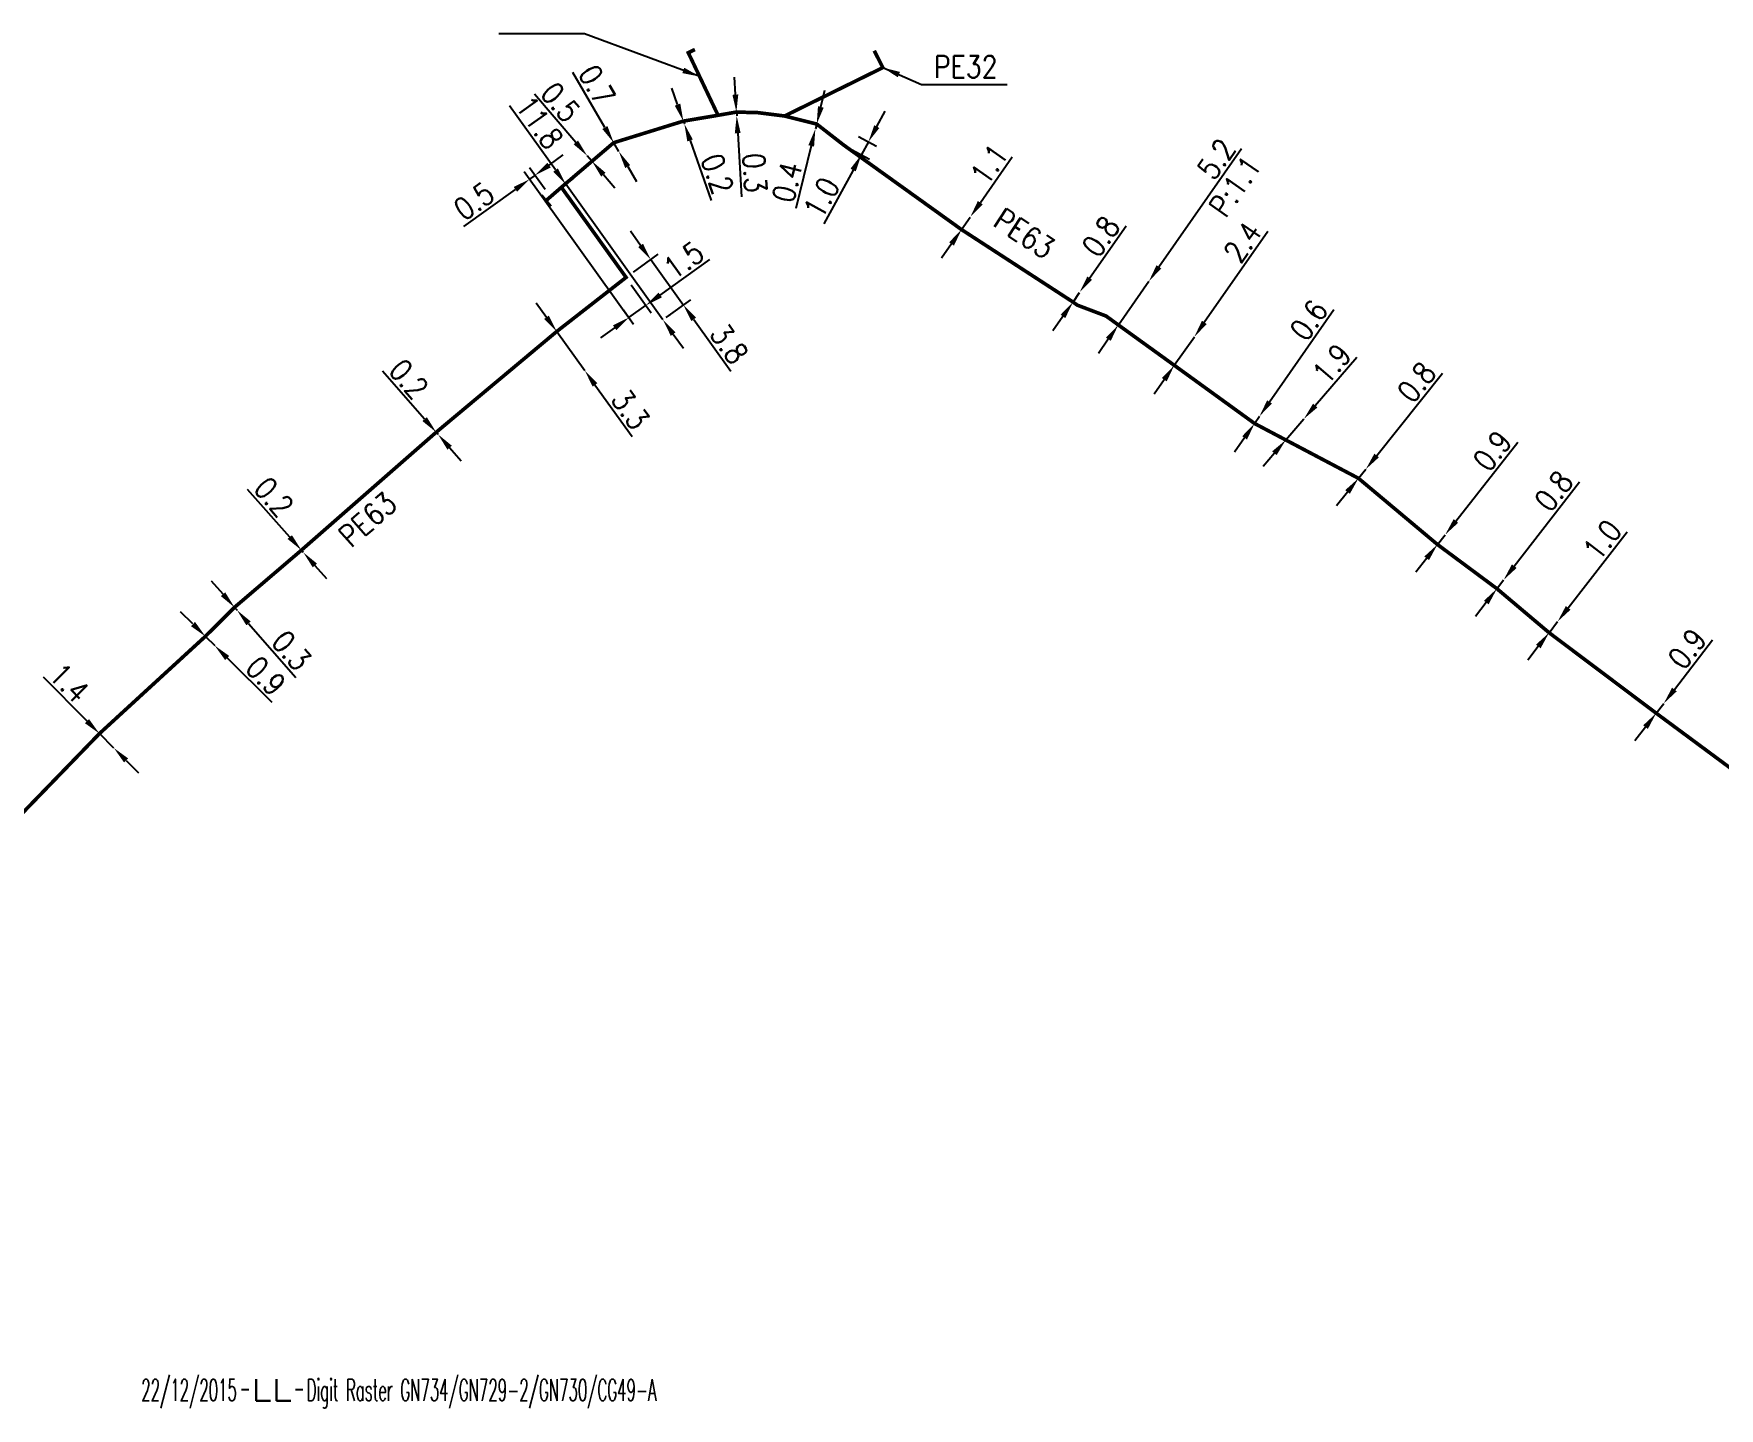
# Model space of a CAD drawing. Header units: millimetres. Extents: x 108995 to 110001, y 128245 to 129001.
# Drawn here: x 109775.2 to 109890.8, y 128595.4 to 128689.7 of the extents above; entities that cross this region are included whole.
import ezdxf
from ezdxf.enums import TextEntityAlignment as Align

# ---------------------------------------------------------------- set-up
doc = ezdxf.new("R2010")
doc.units = ezdxf.units.MM
doc.header["$PDMODE"] = 34
doc.linetypes.add('L_100_PE', pattern=[14, 10, -1.5, 1, -1.5])
doc.linetypes.add('L_RAC_PE', pattern=[3.5, 2, -1.5])
doc.layers.get('0').update_dxf_attribs({"linetype": 'CONTINUOUS'})
doc.layers.get('Defpoints').update_dxf_attribs({"linetype": 'CONTINUOUS'})
for name, color, linetype in [('L_140', 3, 'CONTINUOUS'), ('L_340', 7, 'CONTINUOUS'), ('L_910', 7, 'CONTINUOUS')]:
    doc.layers.add(name, color=color, linetype=linetype)
doc.layers.add('L_170', color=7, linetype='CONTINUOUS', plot=False)
doc.styles.get("Standard").update_dxf_attribs({"font": 'romans.shx', "width": 0.85})
doc.dimstyles.get("Standard").update_dxf_attribs({"dimtxt": 1.5, "dimasz": 1.2, "dimexe": 0.625, "dimexo": 0.625, "dimgap": 0.25, "dimtad": 1, "dimdec": 1, "dimzin": 0, "dimdsep": 46, "dimtxsty": 'Standard', "dimcen": -0.5, "dimadec": 0, "dimazin": 0, "dimtfac": 1, "dimtdec": 1, "dimtmove": 0, "dimatfit": 3, "dimfxl": 1, "dimtolj": 1, "dimtzin": 0, "dimarcsym": 0})

# ---------------------------------------------------------------- blocks, each defined once
blk = doc.blocks.new('GIS_MODF')
at = {"color": 0, "linetype": 'Continuous', "flags": 128}
for points in [[(-2.18, -0.01), (-1.68, -0.01)], [(1.52, -0.01), (2.02, -0.01)]]:
    blk.add_lwpolyline(points, dxfattribs=at)
at = {"color": 0, "linetype": 'Continuous', "width": 0.5}
blk.add_attdef('DATE', text='', height=1.5, dxfattribs=at).set_placement((-2.5, -0.8), align=Align.RIGHT)
at = {"color": 0, "linetype": 'Continuous', "width": 1.771291}
blk.add_attdef('USER', text='', height=1.5, dxfattribs=at).set_placement((-1.51, -0.8), (1.28, -0.8), align=Align.FIT)
at = {"color": 0, "linetype": 'Continuous', "width": 0.5}
blk.add_attdef('DESC', (2.29, -0.8), '', height=1.5, dxfattribs=at)
blk = doc.blocks.new('L_340_07')
at = {"color": 0, "linetype": 'Continuous', "const_width": 0.25, "flags": 128}
blk.add_lwpolyline([(0, 0), (0.35, 0)], dxfattribs=at)
at = {"color": 0, "linetype": 'Continuous', "flags": 128}
blk.add_lwpolyline([(0.35, -0.5), (0.35, 0.5)], dxfattribs=at)
at = {"color": 0, "linetype": 'Continuous', "width": 0.75, "flags": 3}
for tag, p in [('DEF_LEG', (0.72, -3.47)), ('DEF_COUP', (0.72, -5.97)), ('DEF_TYPE', (0.72, -8.47))]:
    blk.add_attdef(tag, text='', height=1.2, dxfattribs=at).set_placement(p, align=Align.MIDDLE)
blk = doc.blocks.new('*D8')
at = {"layer": 'Defpoints', "color": 0, "linetype": 'Continuous', "transparency": 16777216}
for p in [(109779.69, 128641.69), (109780.68, 128640.7), (109780.68, 128640.7)]:
    blk.add_point(p, dxfattribs=at)
at = {"layer": 'L_140', "color": 0, "linetype": 'Continuous', "lineweight": -2, "transparency": 16777216}
for p, q in [((109778.84, 128642.54), (109775.84, 128645.55)), ((109780.68, 128640.7), (109779.69, 128641.69)), ((109781.52, 128639.85), (109782.37, 128639))]:
    blk.add_line(p, q, dxfattribs=at)
at = {"layer": 'L_140', "color": 0, "linetype": 'Continuous', "transparency": 16777216}
for points in [[(109778.98, 128642.68), (109778.7, 128642.4), (109779.69, 128641.69)], [(109781.66, 128639.99), (109781.38, 128639.71), (109780.68, 128640.7)]]:
    blk.add_solid(points, dxfattribs=at)
at = {"layer": 'L_140', "color": 0, "linetype": 'Continuous', "transparency": 16777216, "insert": (109777.62, 128645.17), "char_height": 1.5, "attachment_point": 5, "rotation": 314.9299}
blk.add_mtext('\\A1;1.4', dxfattribs=at)
blk = doc.blocks.new('*D9')
at = {"layer": 'Defpoints', "color": 0, "linetype": 'Continuous', "transparency": 16777216}
for p in [(109786.96, 128648.36), (109787.6, 128647.73), (109787.6, 128647.73)]:
    blk.add_point(p, dxfattribs=at)
at = {"layer": 'L_140', "color": 0, "linetype": 'Continuous', "lineweight": -2, "transparency": 16777216}
for p, q in [((109786.11, 128649.21), (109785.25, 128650.05)), ((109786.96, 128648.36), (109787.6, 128647.73)), ((109788.45, 128646.88), (109791.51, 128643.85))]:
    blk.add_line(p, q, dxfattribs=at)
at = {"layer": 'L_140', "color": 0, "linetype": 'Continuous', "transparency": 16777216}
for points in [[(109786.25, 128649.35), (109785.97, 128649.06), (109786.96, 128648.36)], [(109788.59, 128647.02), (109788.31, 128646.74), (109787.6, 128647.73)]]:
    blk.add_solid(points, dxfattribs=at)
at = {"layer": 'L_140', "color": 0, "linetype": 'Continuous', "transparency": 16777216, "insert": (109791.11, 128645.65), "char_height": 1.5, "attachment_point": 5, "rotation": 315.2658}
blk.add_mtext('\\A1;0.9', dxfattribs=at)
blk = doc.blocks.new('*D10')
at = {"layer": 'Defpoints', "color": 0, "linetype": 'Continuous', "transparency": 16777216}
for p in [(109788.96, 128650.35), (109789.13, 128650.16), (109789.13, 128650.16)]:
    blk.add_point(p, dxfattribs=at)
at = {"layer": 'L_140', "color": 0, "linetype": 'Continuous', "lineweight": -2, "transparency": 16777216}
for p, q in [((109788.17, 128651.25), (109787.38, 128652.15)), ((109788.96, 128650.35), (109789.13, 128650.16)), ((109789.92, 128649.25), (109793.16, 128645.54))]:
    blk.add_line(p, q, dxfattribs=at)
at = {"layer": 'L_140', "color": 0, "linetype": 'Continuous', "transparency": 16777216}
for points in [[(109788.32, 128651.38), (109788.02, 128651.12), (109788.96, 128650.35)], [(109790.07, 128649.38), (109789.77, 128649.12), (109789.13, 128650.16)]]:
    blk.add_solid(points, dxfattribs=at)
at = {"layer": 'L_140', "color": 0, "linetype": 'Continuous', "transparency": 16777216, "insert": (109792.87, 128647.39), "char_height": 1.5, "attachment_point": 5, "rotation": 311.153}
blk.add_mtext('\\A1;0.3', dxfattribs=at)
blk = doc.blocks.new('*D11')
at = {"layer": 'Defpoints', "color": 0, "linetype": 'Continuous'}
for p in [(109879.75, 128649.37), (109879.75, 128649.37), (109879.17, 128648.61)]:
    blk.add_point(p, dxfattribs=at)
at = {"layer": 'L_140', "color": 0, "linetype": 'Continuous', "lineweight": -2}
for p, q in [((109880.48, 128650.32), (109884.52, 128655.54)), ((109879.17, 128648.61), (109879.75, 128649.37)), ((109878.43, 128647.67), (109877.7, 128646.72))]:
    blk.add_line(p, q, dxfattribs=at)
at = {"layer": 'L_140', "color": 0, "linetype": 'Continuous'}
for points in [[(109880.32, 128650.44), (109880.64, 128650.19), (109879.75, 128649.37)], [(109878.27, 128647.79), (109878.59, 128647.54), (109879.17, 128648.61)]]:
    blk.add_solid(points, dxfattribs=at)
at = {"layer": 'L_140', "color": 0, "linetype": 'Continuous', "insert": (109882.82, 128654.97), "char_height": 1.5, "attachment_point": 5, "rotation": 52.2803}
blk.add_mtext('\\A1;1.0', dxfattribs=at)
blk = doc.blocks.new('*D12')
at = {"layer": 'Defpoints', "color": 0, "linetype": 'Continuous'}
for p in [(109887.04, 128643.76), (109887.04, 128643.76), (109886.52, 128643.09)]:
    blk.add_point(p, dxfattribs=at)
at = {"layer": 'L_140', "color": 0, "linetype": 'Continuous', "lineweight": -2}
for p, q in [((109887.77, 128644.71), (109890.39, 128648.13)), ((109886.52, 128643.09), (109887.04, 128643.76)), ((109885.79, 128642.14), (109885.06, 128641.19))]:
    blk.add_line(p, q, dxfattribs=at)
at = {"layer": 'L_140', "color": 0, "linetype": 'Continuous'}
for points in [[(109887.61, 128644.84), (109887.93, 128644.59), (109887.04, 128643.76)], [(109885.63, 128642.26), (109885.95, 128642.01), (109886.52, 128643.09)]]:
    blk.add_solid(points, dxfattribs=at)
at = {"layer": 'L_140', "color": 0, "linetype": 'Continuous', "insert": (109888.65, 128647.51), "char_height": 1.5, "attachment_point": 5, "rotation": 52.4703}
blk.add_mtext('\\A1;0.9', dxfattribs=at)
blk = doc.blocks.new('*D37')
at = {"layer": 'Defpoints', "color": 0, "linetype": 'Continuous', "transparency": 16777216}
for p in [(109793.55, 128654.27), (109793.68, 128654.12), (109793.68, 128654.12)]:
    blk.add_point(p, dxfattribs=at)
at = {"layer": 'L_140', "color": 0, "linetype": 'Continuous', "lineweight": -2, "transparency": 16777216}
for p, q in [((109792.75, 128655.17), (109789.86, 128658.44)), ((109793.68, 128654.12), (109793.55, 128654.27)), ((109794.47, 128653.22), (109795.27, 128652.32))]:
    blk.add_line(p, q, dxfattribs=at)
at = {"layer": 'L_140', "color": 0, "linetype": 'Continuous', "transparency": 16777216}
for points in [[(109792.9, 128655.3), (109792.6, 128655.04), (109793.55, 128654.27)], [(109794.62, 128653.35), (109794.33, 128653.09), (109793.68, 128654.12)]]:
    blk.add_solid(points, dxfattribs=at)
at = {"layer": 'L_140', "color": 0, "linetype": 'Continuous', "transparency": 16777216, "insert": (109791.66, 128657.92), "char_height": 1.5, "attachment_point": 5, "rotation": 311.473}
blk.add_mtext('\\A1;0.2', dxfattribs=at)
blk = doc.blocks.new('*D38')
at = {"layer": 'Defpoints', "color": 0, "linetype": 'Continuous', "transparency": 16777216}
for p in [(109802.8, 128662.36), (109802.93, 128662.21), (109802.93, 128662.21)]:
    blk.add_point(p, dxfattribs=at)
at = {"layer": 'L_140', "color": 0, "linetype": 'Continuous', "lineweight": -2, "transparency": 16777216}
for p, q in [((109802, 128663.26), (109799.12, 128666.55)), ((109802.93, 128662.21), (109802.8, 128662.36)), ((109803.72, 128661.31), (109804.51, 128660.4))]:
    blk.add_line(p, q, dxfattribs=at)
at = {"layer": 'L_140', "color": 0, "linetype": 'Continuous', "transparency": 16777216}
for points in [[(109802.16, 128663.39), (109801.85, 128663.13), (109802.8, 128662.36)], [(109803.87, 128661.44), (109803.57, 128661.17), (109802.93, 128662.21)]]:
    blk.add_solid(points, dxfattribs=at)
at = {"layer": 'L_140', "color": 0, "linetype": 'Continuous', "transparency": 16777216, "insert": (109800.92, 128666.01), "char_height": 1.5, "attachment_point": 5, "rotation": 311.2458}
blk.add_mtext('\\A1;0.2', dxfattribs=at)
blk = doc.blocks.new('*D39')
at = {"layer": 'Defpoints', "color": 0, "linetype": 'Continuous', "transparency": 16777216}
for p in [(109811.07, 128669.27), (109813, 128666.59), (109813, 128666.59)]:
    blk.add_point(p, dxfattribs=at)
at = {"layer": 'L_140', "color": 0, "linetype": 'Continuous', "lineweight": -2, "transparency": 16777216}
for p, q in [((109810.37, 128670.24), (109809.67, 128671.22)), ((109811.07, 128669.27), (109813, 128666.59)), ((109813.69, 128665.61), (109816.24, 128662.06))]:
    blk.add_line(p, q, dxfattribs=at)
at = {"layer": 'L_140', "color": 0, "linetype": 'Continuous', "transparency": 16777216}
for points in [[(109810.53, 128670.36), (109810.21, 128670.13), (109811.07, 128669.27)], [(109813.86, 128665.73), (109813.53, 128665.49), (109813, 128666.59)]]:
    blk.add_solid(points, dxfattribs=at)
at = {"layer": 'L_140', "color": 0, "linetype": 'Continuous', "transparency": 16777216, "insert": (109816.13, 128663.93), "char_height": 1.5, "attachment_point": 5, "rotation": 305.6506}
blk.add_mtext('\\A1;3.3', dxfattribs=at)
blk = doc.blocks.new('*D40')
at = {"layer": 'Defpoints', "color": 0, "linetype": 'Continuous', "transparency": 16777216}
for p in [(109815.83, 128672.98), (109816.02, 128670.23), (109816.72, 128669.26)]:
    blk.add_point(p, dxfattribs=at)
at = {"layer": 'L_140', "color": 0, "linetype": 'Continuous', "lineweight": -2, "transparency": 16777216}
for p, q in [((109818.17, 128671.77), (109821.58, 128674.21)), ((109816.19, 128672.48), (109817.56, 128670.56)), ((109816.35, 128669.76), (109815.66, 128670.73)), ((109816.02, 128670.23), (109817.2, 128671.07)), ((109815.04, 128669.53), (109814.07, 128668.83))]:
    blk.add_line(p, q, dxfattribs=at)
at = {"layer": 'L_140', "color": 0, "linetype": 'Continuous', "transparency": 16777216}
for points in [[(109818.06, 128671.93), (109818.29, 128671.61), (109817.2, 128671.07)], [(109814.93, 128669.69), (109815.16, 128669.36), (109816.02, 128670.23)]]:
    blk.add_solid(points, dxfattribs=at)
at = {"layer": 'L_140', "color": 0, "linetype": 'Continuous', "transparency": 16777216, "insert": (109819.78, 128674.16), "char_height": 1.5, "attachment_point": 5, "rotation": 35.6665}
blk.add_mtext('\\A1;1.5', dxfattribs=at)
blk = doc.blocks.new('*D41')
at = {"layer": 'Defpoints', "color": 0, "linetype": 'Continuous'}
for p in [(109815.83, 128672.98), (109819.77, 128671.08), (109818.07, 128669.86)]:
    blk.add_point(p, dxfattribs=at)
at = {"layer": 'L_140', "color": 0, "linetype": 'Continuous', "lineweight": -2}
for p, q in [((109816.83, 128675.18), (109816.13, 128676.15)), ((109816.33, 128673.35), (109818.03, 128674.57)), ((109817.52, 128674.2), (109819.77, 128671.08)), ((109818.58, 128670.22), (109820.28, 128671.44)), ((109820.47, 128670.1), (109823.02, 128666.55))]:
    blk.add_line(p, q, dxfattribs=at)
at = {"layer": 'L_140', "color": 0, "linetype": 'Continuous'}
for points in [[(109816.99, 128675.29), (109816.66, 128675.06), (109817.52, 128674.2)], [(109820.63, 128670.22), (109820.31, 128669.98), (109819.77, 128671.08)]]:
    blk.add_solid(points, dxfattribs=at)
at = {"layer": 'L_140', "color": 0, "linetype": 'Continuous', "insert": (109822.9, 128668.42), "char_height": 1.5, "attachment_point": 5, "rotation": 305.6524}
blk.add_mtext('\\A1;3.8', dxfattribs=at)
blk = doc.blocks.new('*D42')
at = {"layer": 'Defpoints', "color": 0, "linetype": 'Continuous'}
for p in [(109851.71, 128672.72), (109851.71, 128672.72), (109849.61, 128669.72)]:
    blk.add_point(p, dxfattribs=at)
at = {"layer": 'L_140', "color": 0, "linetype": 'Continuous', "lineweight": -2}
for p, q in [((109852.39, 128673.7), (109858.07, 128681.82)), ((109849.61, 128669.72), (109851.71, 128672.72)), ((109848.92, 128668.74), (109848.24, 128667.76))]:
    blk.add_line(p, q, dxfattribs=at)
at = {"layer": 'L_140', "color": 0, "linetype": 'Continuous'}
for points in [[(109852.23, 128673.82), (109852.56, 128673.59), (109851.71, 128672.72)], [(109848.76, 128668.85), (109849.09, 128668.63), (109849.61, 128669.72)]]:
    blk.add_solid(points, dxfattribs=at)
at = {"layer": 'L_140', "color": 0, "linetype": 'Continuous', "insert": (109856.34, 128681.1), "char_height": 1.5, "attachment_point": 5, "rotation": 55.045}
blk.add_mtext('\\A1;5.2', dxfattribs=at)
blk = doc.blocks.new('*D43')
at = {"layer": 'Defpoints', "color": 0, "linetype": 'Continuous', "transparency": 16777216}
for p in [(109854.83, 128668.91), (109854.83, 128668.91), (109853.45, 128666.95)]:
    blk.add_point(p, dxfattribs=at)
at = {"layer": 'L_140', "color": 0, "linetype": 'Continuous', "lineweight": -2, "transparency": 16777216}
for p, q in [((109855.51, 128669.9), (109859.88, 128676.15)), ((109853.45, 128666.95), (109854.83, 128668.91)), ((109852.76, 128665.96), (109852.08, 128664.98))]:
    blk.add_line(p, q, dxfattribs=at)
at = {"layer": 'L_140', "color": 0, "linetype": 'Continuous', "transparency": 16777216}
for points in [[(109855.35, 128670.01), (109855.68, 128669.78), (109854.83, 128668.91)], [(109852.6, 128666.08), (109852.93, 128665.85), (109853.45, 128666.95)]]:
    blk.add_solid(points, dxfattribs=at)
at = {"layer": 'L_140', "color": 0, "linetype": 'Continuous', "transparency": 16777216, "insert": (109858.14, 128675.4), "char_height": 1.5, "attachment_point": 5, "rotation": 55.045}
blk.add_mtext('\\A1;2.4', dxfattribs=at)
blk = doc.blocks.new('*D44')
at = {"layer": 'Defpoints', "color": 0, "linetype": 'Continuous', "transparency": 16777216}
for p in [(109859.3, 128663.46), (109859.3, 128663.46), (109858.96, 128662.96)]:
    blk.add_point(p, dxfattribs=at)
at = {"layer": 'L_140', "color": 0, "linetype": 'Continuous', "lineweight": -2, "transparency": 16777216}
for p, q in [((109859.99, 128664.44), (109864.4, 128670.77)), ((109858.96, 128662.96), (109859.3, 128663.46)), ((109858.27, 128661.98), (109857.59, 128660.99))]:
    blk.add_line(p, q, dxfattribs=at)
at = {"layer": 'L_140', "color": 0, "linetype": 'Continuous', "transparency": 16777216}
for points in [[(109859.82, 128664.55), (109860.15, 128664.33), (109859.3, 128663.46)], [(109858.11, 128662.09), (109858.44, 128661.86), (109858.96, 128662.96)]]:
    blk.add_solid(points, dxfattribs=at)
at = {"layer": 'L_140', "color": 0, "linetype": 'Continuous', "transparency": 16777216, "insert": (109862.68, 128670.05), "char_height": 1.5, "attachment_point": 5, "rotation": 55.1265}
blk.add_mtext('\\A1;0.6', dxfattribs=at)
blk = doc.blocks.new('*D45')
at = {"layer": 'Defpoints', "color": 0, "linetype": 'Continuous'}
for p in [(109862.34, 128663.27), (109862.34, 128663.27), (109861.1, 128661.83)]:
    blk.add_point(p, dxfattribs=at)
at = {"layer": 'L_140', "color": 0, "linetype": 'Continuous', "lineweight": -2}
for p, q in [((109863.12, 128664.19), (109865.97, 128667.51)), ((109861.1, 128661.83), (109862.34, 128663.27)), ((109860.32, 128660.92), (109859.54, 128660.01))]:
    blk.add_line(p, q, dxfattribs=at)
at = {"layer": 'L_140', "color": 0, "linetype": 'Continuous'}
for points in [[(109862.97, 128664.32), (109863.27, 128664.06), (109862.34, 128663.27)], [(109860.17, 128661.05), (109860.47, 128660.79), (109861.1, 128661.83)]]:
    blk.add_solid(points, dxfattribs=at)
at = {"layer": 'L_140', "color": 0, "linetype": 'Continuous', "insert": (109864.26, 128667.05), "char_height": 1.5, "attachment_point": 5, "rotation": 49.3898}
blk.add_mtext('\\A1;1.9', dxfattribs=at)
blk = doc.blocks.new('*D46')
at = {"layer": 'Defpoints', "color": 0, "linetype": 'Continuous'}
for p in [(109866.59, 128659.82), (109866.59, 128659.82), (109866.09, 128659.2)]:
    blk.add_point(p, dxfattribs=at)
at = {"layer": 'L_140', "color": 0, "linetype": 'Continuous', "lineweight": -2}
for p, q in [((109867.34, 128660.76), (109871.85, 128666.41)), ((109866.09, 128659.2), (109866.59, 128659.82)), ((109865.34, 128658.26), (109864.59, 128657.32))]:
    blk.add_line(p, q, dxfattribs=at)
at = {"layer": 'L_140', "color": 0, "linetype": 'Continuous'}
for points in [[(109867.18, 128660.89), (109867.49, 128660.64), (109866.59, 128659.82)], [(109865.18, 128658.39), (109865.5, 128658.14), (109866.09, 128659.2)]]:
    blk.add_solid(points, dxfattribs=at)
at = {"layer": 'L_140', "color": 0, "linetype": 'Continuous', "insert": (109870.08, 128665.79), "char_height": 1.5, "attachment_point": 5, "rotation": 51.3819}
blk.add_mtext('\\A1;0.8', dxfattribs=at)
blk = doc.blocks.new('*D47')
at = {"layer": 'Defpoints', "color": 0, "linetype": 'Continuous'}
for p in [(109872.04, 128655.33), (109872.04, 128655.33), (109871.51, 128654.66)]:
    blk.add_point(p, dxfattribs=at)
at = {"layer": 'L_140', "color": 0, "linetype": 'Continuous', "lineweight": -2}
for p, q in [((109872.78, 128656.27), (109877.03, 128661.68)), ((109871.51, 128654.66), (109872.04, 128655.33)), ((109870.77, 128653.72), (109870.03, 128652.77))]:
    blk.add_line(p, q, dxfattribs=at)
at = {"layer": 'L_140', "color": 0, "linetype": 'Continuous'}
for points in [[(109872.62, 128656.4), (109872.93, 128656.15), (109872.04, 128655.33)], [(109870.61, 128653.84), (109870.93, 128653.59), (109871.51, 128654.66)]]:
    blk.add_solid(points, dxfattribs=at)
at = {"layer": 'L_140', "color": 0, "linetype": 'Continuous', "insert": (109875.28, 128661.08), "char_height": 1.5, "attachment_point": 5, "rotation": 51.8553}
blk.add_mtext('\\A1;0.9', dxfattribs=at)
blk = doc.blocks.new('*D48')
at = {"layer": 'Defpoints', "color": 0, "linetype": 'Continuous'}
for p in [(109876.05, 128652.23), (109876.05, 128652.23), (109875.59, 128651.63)]:
    blk.add_point(p, dxfattribs=at)
at = {"layer": 'L_140', "color": 0, "linetype": 'Continuous', "lineweight": -2}
for p, q in [((109876.78, 128653.18), (109881.25, 128658.97)), ((109875.59, 128651.63), (109876.05, 128652.23)), ((109874.86, 128650.68), (109874.12, 128649.73))]:
    blk.add_line(p, q, dxfattribs=at)
at = {"layer": 'L_140', "color": 0, "linetype": 'Continuous'}
for points in [[(109876.62, 128653.3), (109876.94, 128653.05), (109876.05, 128652.23)], [(109874.7, 128650.8), (109875.02, 128650.56), (109875.59, 128651.63)]]:
    blk.add_solid(points, dxfattribs=at)
at = {"layer": 'L_140', "color": 0, "linetype": 'Continuous', "insert": (109879.49, 128658.33), "char_height": 1.5, "attachment_point": 5, "rotation": 52.3762}
blk.add_mtext('\\A1;0.8', dxfattribs=at)
blk = doc.blocks.new('*D49')
at = {"layer": 'Defpoints', "color": 0, "linetype": 'Continuous', "transparency": 16777216}
for p in [(109846.95, 128671.95), (109846.95, 128671.95), (109846.5, 128671.29)]:
    blk.add_point(p, dxfattribs=at)
at = {"layer": 'L_140', "color": 0, "linetype": 'Continuous', "lineweight": -2, "transparency": 16777216}
for p, q in [((109847.64, 128672.93), (109850.14, 128676.52)), ((109846.5, 128671.29), (109846.95, 128671.95)), ((109845.81, 128670.3), (109845.12, 128669.32))]:
    blk.add_line(p, q, dxfattribs=at)
at = {"layer": 'L_140', "color": 0, "linetype": 'Continuous', "transparency": 16777216}
for points in [[(109847.48, 128673.04), (109847.8, 128672.82), (109846.95, 128671.95)], [(109845.65, 128670.42), (109845.97, 128670.19), (109846.5, 128671.29)]]:
    blk.add_solid(points, dxfattribs=at)
at = {"layer": 'L_140', "color": 0, "linetype": 'Continuous', "transparency": 16777216, "insert": (109848.41, 128675.79), "char_height": 1.5, "attachment_point": 5, "rotation": 55.1265}
blk.add_mtext('\\A1;0.8', dxfattribs=at)
blk = doc.blocks.new('*D50')
at = {"layer": 'Defpoints', "color": 0, "linetype": 'Continuous', "transparency": 16777216}
for p in [(109814.98, 128682.22), (109815.33, 128681.62), (109815.33, 128681.62)]:
    blk.add_point(p, dxfattribs=at)
at = {"layer": 'L_140', "color": 0, "linetype": 'Continuous', "lineweight": -2, "transparency": 16777216}
for p, q in [((109814.37, 128683.26), (109812.17, 128687.03)), ((109815.33, 128681.62), (109814.98, 128682.22)), ((109815.94, 128680.58), (109816.54, 128679.55))]:
    blk.add_line(p, q, dxfattribs=at)
at = {"layer": 'L_140', "color": 0, "linetype": 'Continuous', "transparency": 16777216}
for points in [[(109814.55, 128683.36), (109814.2, 128683.16), (109814.98, 128682.22)], [(109816.11, 128680.68), (109815.77, 128680.48), (109815.33, 128681.62)]]:
    blk.add_solid(points, dxfattribs=at)
at = {"layer": 'L_140', "color": 0, "linetype": 'Continuous', "transparency": 16777216, "insert": (109813.83, 128686.17), "char_height": 1.5, "attachment_point": 5, "rotation": 300.3027}
blk.add_mtext('\\A1;0.7', dxfattribs=at)
blk = doc.blocks.new('*D51')
at = {"layer": 'Defpoints', "color": 0, "linetype": 'Continuous', "transparency": 16777216}
for p in [(109819.76, 128683.7), (109819.83, 128683.51), (109819.83, 128683.51)]:
    blk.add_point(p, dxfattribs=at)
at = {"layer": 'L_140', "color": 0, "linetype": 'Continuous', "lineweight": -2, "transparency": 16777216}
for p, q in [((109819.36, 128684.83), (109818.96, 128685.96)), ((109819.76, 128683.7), (109819.83, 128683.51)), ((109820.22, 128682.38), (109821.67, 128678.25))]:
    blk.add_line(p, q, dxfattribs=at)
at = {"layer": 'L_140', "color": 0, "linetype": 'Continuous', "transparency": 16777216}
for points in [[(109819.55, 128684.9), (109819.17, 128684.76), (109819.76, 128683.7)], [(109820.41, 128682.44), (109820.03, 128682.31), (109819.83, 128683.51)]]:
    blk.add_solid(points, dxfattribs=at)
at = {"layer": 'L_140', "color": 0, "linetype": 'Continuous', "transparency": 16777216, "insert": (109822.09, 128680.08), "char_height": 1.5, "attachment_point": 5, "rotation": 289.3677}
blk.add_mtext('\\A1;0.2', dxfattribs=at)
blk = doc.blocks.new('*D52')
at = {"layer": 'Defpoints', "color": 0, "linetype": 'Continuous', "transparency": 16777216}
for p in [(109823.4, 128684.32), (109823.42, 128684.07), (109823.42, 128684.07)]:
    blk.add_point(p, dxfattribs=at)
at = {"layer": 'L_140', "color": 0, "linetype": 'Continuous', "lineweight": -2, "transparency": 16777216}
for p, q in [((109823.33, 128685.52), (109823.26, 128686.71)), ((109823.4, 128684.32), (109823.42, 128684.07)), ((109823.49, 128682.87), (109823.75, 128678.51))]:
    blk.add_line(p, q, dxfattribs=at)
at = {"layer": 'L_140', "color": 0, "linetype": 'Continuous', "transparency": 16777216}
for points in [[(109823.53, 128685.53), (109823.13, 128685.5), (109823.4, 128684.32)], [(109823.69, 128682.88), (109823.29, 128682.86), (109823.42, 128684.07)]]:
    blk.add_solid(points, dxfattribs=at)
at = {"layer": 'L_140', "color": 0, "linetype": 'Continuous', "transparency": 16777216, "insert": (109824.66, 128680.15), "char_height": 1.5, "attachment_point": 5, "rotation": 273.4581}
blk.add_mtext('\\A1;0.3', dxfattribs=at)
blk = doc.blocks.new('*D53')
at = {"layer": 'Defpoints', "color": 0, "linetype": 'Continuous', "transparency": 16777216}
for p in [(109828.82, 128683.17), (109828.82, 128683.17), (109828.91, 128683.5)]:
    blk.add_point(p, dxfattribs=at)
at = {"layer": 'L_140', "color": 0, "linetype": 'Continuous', "lineweight": -2, "transparency": 16777216}
for p, q in [((109829.2, 128684.67), (109829.48, 128685.83)), ((109828.91, 128683.5), (109828.82, 128683.17)), ((109828.53, 128682), (109827.47, 128677.7))]:
    blk.add_line(p, q, dxfattribs=at)
at = {"layer": 'L_140', "color": 0, "linetype": 'Continuous', "transparency": 16777216}
for points in [[(109829, 128684.72), (109829.39, 128684.62), (109828.91, 128683.5)], [(109828.34, 128682.05), (109828.73, 128681.95), (109828.82, 128683.17)]]:
    blk.add_solid(points, dxfattribs=at)
at = {"layer": 'L_140', "color": 0, "linetype": 'Continuous', "transparency": 16777216, "insert": (109826.89, 128679.51), "char_height": 1.5, "attachment_point": 5, "rotation": 76.0734}
blk.add_mtext('\\A1;0.4', dxfattribs=at)
blk = doc.blocks.new('*D54')
at = {"layer": 'Defpoints', "color": 0, "linetype": 'Continuous'}
for p in [(109831.24, 128682.94), (109830.76, 128682.06), (109832.46, 128682.28)]:
    blk.add_point(p, dxfattribs=at)
at = {"layer": 'L_140', "color": 0, "linetype": 'Continuous', "lineweight": -2}
for p, q in [((109833.04, 128683.33), (109833.61, 128684.38)), ((109831.31, 128681.76), (109832.53, 128681.1)), ((109831.79, 128682.64), (109833.01, 128681.98)), ((109832.46, 128682.28), (109831.98, 128681.4)), ((109831.41, 128680.34), (109829.41, 128676.66))]:
    blk.add_line(p, q, dxfattribs=at)
at = {"layer": 'L_140', "color": 0, "linetype": 'Continuous'}
for points in [[(109832.86, 128683.42), (109833.21, 128683.23), (109832.46, 128682.28)], [(109831.23, 128680.44), (109831.59, 128680.25), (109831.98, 128681.4)]]:
    blk.add_solid(points, dxfattribs=at)
at = {"layer": 'L_140', "color": 0, "linetype": 'Continuous', "insert": (109829.24, 128678.45), "char_height": 1.5, "attachment_point": 5, "rotation": 61.4419}
blk.add_mtext('\\A1;1.0', dxfattribs=at)
blk = doc.blocks.new('*D55')
at = {"layer": 'Defpoints', "color": 0, "linetype": 'Continuous'}
for p in [(109809.21, 128679.72), (109810.63, 128678.5), (109816.72, 128669.26)]:
    blk.add_point(p, dxfattribs=at)
at = {"layer": 'L_340', "color": 0, "linetype": 'Continuous', "lineweight": -2}
for p, q in [((109810.55, 128680.68), (109811.52, 128681.38)), ((109816.35, 128669.76), (109808.84, 128680.23)), ((109810.27, 128679.01), (109809.21, 128680.49)), ((109809.57, 128679.98), (109809.21, 128679.72)), ((109808.23, 128679.02), (109804.68, 128676.47))]:
    blk.add_line(p, q, dxfattribs=at)
at = {"layer": 'L_340', "color": 0, "linetype": 'Continuous'}
for points in [[(109810.43, 128680.84), (109810.66, 128680.52), (109809.57, 128679.98)], [(109808.12, 128679.18), (109808.35, 128678.86), (109809.21, 128679.72)]]:
    blk.add_solid(points, dxfattribs=at)
at = {"layer": 'L_340', "color": 0, "linetype": 'Continuous', "insert": (109805.39, 128678.21), "char_height": 1.5, "attachment_point": 5, "rotation": 35.6665}
blk.add_mtext('\\A1;0.5', dxfattribs=at)
blk = doc.blocks.new('*D56')
at = {"layer": 'Defpoints', "color": 0, "linetype": 'Continuous', "transparency": 16777216}
for p in [(109839.45, 128677.12), (109839.45, 128677.12), (109838.85, 128676.26)]:
    blk.add_point(p, dxfattribs=at)
at = {"layer": 'L_140', "color": 0, "linetype": 'Continuous', "lineweight": -2, "transparency": 16777216}
for p, q in [((109840.14, 128678.11), (109842.32, 128681.25)), ((109838.85, 128676.26), (109839.45, 128677.12)), ((109838.16, 128675.28), (109837.48, 128674.29))]:
    blk.add_line(p, q, dxfattribs=at)
at = {"layer": 'L_140', "color": 0, "linetype": 'Continuous', "transparency": 16777216}
for points in [[(109839.97, 128678.22), (109840.3, 128677.99), (109839.45, 128677.12)], [(109838, 128675.39), (109838.33, 128675.16), (109838.85, 128676.26)]]:
    blk.add_solid(points, dxfattribs=at)
at = {"layer": 'L_140', "color": 0, "linetype": 'Continuous', "transparency": 16777216, "insert": (109840.75, 128680.74), "char_height": 1.5, "attachment_point": 5, "rotation": 55.1265}
blk.add_mtext('\\A1;1.1', dxfattribs=at)
blk = doc.blocks.new('*D57')
at = {"layer": 'Defpoints', "color": 0, "linetype": 'Continuous', "transparency": 16777216}
for p in [(109811.39, 128679.16), (109818.07, 128669.86), (109818.36, 128670.07)]:
    blk.add_point(p, dxfattribs=at)
at = {"layer": 'L_140', "color": 0, "linetype": 'Continuous', "lineweight": -2, "transparency": 16777216}
for p, q in [((109810.99, 128680.35), (109807.84, 128684.74)), ((109811.9, 128679.52), (109812.2, 128679.74)), ((109818.36, 128670.07), (109811.69, 128679.37)), ((109818.58, 128670.22), (109818.87, 128670.43)), ((109819.06, 128669.09), (109819.76, 128668.12))]:
    blk.add_line(p, q, dxfattribs=at)
at = {"layer": 'L_140', "color": 0, "linetype": 'Continuous', "transparency": 16777216}
for points in [[(109811.15, 128680.46), (109810.83, 128680.23), (109811.69, 128679.37)], [(109819.22, 128669.21), (109818.9, 128668.97), (109818.36, 128670.07)]]:
    blk.add_solid(points, dxfattribs=at)
at = {"layer": 'L_140', "color": 0, "linetype": 'Continuous', "transparency": 16777216, "insert": (109809.88, 128683.61), "char_height": 1.5, "attachment_point": 5, "rotation": 305.6524}
blk.add_mtext('\\A1;11.8', dxfattribs=at)
blk = doc.blocks.new('*D58')
at = {"layer": 'Defpoints', "color": 0, "linetype": 'Continuous', "transparency": 16777216}
for p in [(109813.16, 128681.32), (109813.16, 128681.32), (109813.49, 128680.95)]:
    blk.add_point(p, dxfattribs=at)
at = {"layer": 'L_140', "color": 0, "linetype": 'Continuous', "lineweight": -2, "transparency": 16777216}
for p, q in [((109812.38, 128682.24), (109809.54, 128685.55)), ((109813.49, 128680.95), (109813.16, 128681.32)), ((109814.27, 128680.03), (109815.05, 128679.12))]:
    blk.add_line(p, q, dxfattribs=at)
at = {"layer": 'L_140', "color": 0, "linetype": 'Continuous', "transparency": 16777216}
for points in [[(109812.53, 128682.37), (109812.23, 128682.11), (109813.16, 128681.32)], [(109814.42, 128680.16), (109814.12, 128679.9), (109813.49, 128680.95)]]:
    blk.add_solid(points, dxfattribs=at)
at = {"layer": 'L_140', "color": 0, "linetype": 'Continuous', "transparency": 16777216, "insert": (109811.33, 128685), "char_height": 1.5, "attachment_point": 5, "rotation": 310.6273}
blk.add_mtext('\\A1;0.5', dxfattribs=at)

msp = doc.modelspace()

# ---------------------------------------------------------------- linework, layer by layer
at = {"layer": 'L_140', "linetype": 'L_100_PE', "ltscale": 0.5, "flags": 128}
msp.add_lwpolyline([(109810.63, 128678.5, 0.25, 0.25, 0), (109811.39, 128679.16, 0.25, 0.25, 0), (109811.39, 128679.16, 0.25, 0.25, 0), (109811.39, 128679.16, 0.25, 0.25, 0), (109813.49, 128680.95, 0.25, 0.25, 0), (109814.98, 128682.22, 0.25, 0.25, 0), (109819.76, 128683.7, 0.25, 0.25, 0), (109822.14, 128684.1, 0.25, 0.25, 0), (109823.4, 128684.32, 0.25, 0.25, 0), (109823.4, 128684.32, 0.25, 0.25, 0), (109824.88, 128684.28, 0.25, 0.25, 0), (109826.71, 128684.05, 0.25, 0.25, 0), (109828.91, 128683.5, 0.25, 0.25, 0), (109830.76, 128682.06, 0.25, 0.25, 0), (109838.85, 128676.26, 0.25, 0.25, 0), (109846.5, 128671.29, 0.25, 0.25, 0), (109846.79, 128671.08, 0.25, 0.25, 0), (109848.77, 128670.33, 0.25, 0.25, 0), (109849.61, 128669.72, 0.25, 0.25, 0), (109853.45, 128666.95, 0.25, 0.25, 0), (109858.96, 128662.96, 0.25, 0.25, 0), (109861.1, 128661.83, 0.25, 0.25, 0), (109866.09, 128659.2, 0.25, 0.25, 0), (109871.51, 128654.66, 0.25, 0.25, 0), (109875.59, 128651.63, 0.25, 0.25, 0), (109879.17, 128648.61, 0.25, 0.25, 0), (109886.52, 128643.09, 0.25, 0.25, 0), (109892.78, 128638.46, 0.25, 0.25, 0), (109898.41, 128634.22, 0.25, 0.25, 0), (109907.52, 128627.31, 0.25, 0.25, 0), (109910.02, 128625.34, 0.25, 0.25, 0), (109911.86, 128623, 0.25, 0.25, 0), (109917.2, 128619.31, 0.25, 0.25, 0), (109919.04, 128618.03, 0.25, 0.25, 0), (109921.11, 128619.77, 0.25, 0.25, 0), (109927.83, 128625.43, 0.25, 0.25, 0), (109931.93, 128628.88, 0.25, 0.25, 0), (109937.14, 128633.14, 0.25, 0.25, 0), (109939.1, 128633.96, 0.25, 0.25, 0), (109941.16, 128635.36, 0.25, 0.25, 0), (109944.82, 128638.19, 0.25, 0.25, 0), (109948.32, 128641.16, 0.25, 0.25, 0), (109953.46, 128645.6, 0.25, 0.25, 0), (109960.09, 128650.95, 0.25, 0.25, 0), (109966.57, 128656.37, 0.25, 0.25, 0), (109974.08, 128662.43, 0.25, 0.25, -0.056287), (109980.31, 128666.52, 0.25, 0.25, -0.029073), (109983.89, 128667.8, 0.25, 0.25, -0.061416), (109988.81, 128668.9, 0.25, 0.25, -0.05494), (109996.76, 128668.08, 0.25, 0.25, 0), (110000, 128667.35, 0, 0, 0)], format="xyseb", dxfattribs=at)
at = {"layer": 'L_140', "linetype": 'L_100_PE', "ltscale": 0.5, "const_width": 0.25, "flags": 128}
msp.add_lwpolyline([(109734.15, 128601.25), (109738.26, 128604.81), (109747.23, 128613.12), (109755.71, 128620.18), (109763.31, 128627.12), (109769.04, 128630.7), (109779.69, 128641.69), (109786.96, 128648.36), (109788.96, 128650.35), (109793.55, 128654.27), (109802.8, 128662.36), (109811.07, 128669.27), (109815.83, 128672.98), (109811.39, 128679.16)], dxfattribs=at)
at = {"layer": 'L_170', "linetype": 'L_RAC_PE', "ltscale": 0.5, "const_width": 0.25, "flags": 128}
for points in [[(109820.55, 128688.61), (109820.1, 128688.39), (109822.14, 128684.1)], [(109826.71, 128684.05), (109833.45, 128687.37), (109832.86, 128688.53)]]:
    msp.add_lwpolyline(points, dxfattribs=at)

# ---------------------------------------------------------------- block references
at = {"layer": 'L_340', "rotation": 220.6272946891227}
msp.add_blockref('L_340_07', (109810.63, 128678.5), dxfattribs=at)
at = {"layer": 'L_910', "linetype": 'Continuous'}
ref = msp.add_blockref('GIS_MODF', (109791.62, 128596.71), dxfattribs=at)
ref.add_attrib('DATE', '22/12/2015', dxfattribs={"layer": '0', "color": 0, "linetype": 'Continuous', "height": 1.5, "width": 0.5}).set_placement((109789.12, 128595.92), align=Align.RIGHT)
ref.add_attrib('USER', 'LL', dxfattribs={"layer": '0', "color": 0, "linetype": 'Continuous', "height": 1.5, "width": 1.180861}).set_placement((109790.12, 128595.92), (109792.9, 128595.92), align=Align.FIT)
ref.add_attrib('DESC', 'Digit Raster GN734/GN729-2/GN730/CG49-A', (109793.91, 128595.92), dxfattribs={"layer": '0', "color": 0, "linetype": 'Continuous', "height": 1.5, "width": 0.5})

# ---------------------------------------------------------------- texts
at = {"layer": 'L_140', "linetype": 'Continuous', "width": 0.85}
for s, rotation, p in [('P:1.1', 55.045, (109856.97, 128676.99)), ('PE63', 326.685, (109840.92, 128676.57)), ('PE63', 41.2458, (109796.95, 128654.37))]:
    msp.add_text(s, height=1.5, rotation=rotation, dxfattribs=at).set_placement(p)
at = {"layer": 'L_170', "linetype": 'Continuous', "insert": (109836.95, 128686.68), "char_height": 1.5, "attachment_point": 7}
msp.add_mtext('\\A1;PE32', dxfattribs=at)

# ---------------------------------------------------------------- dimensions: what is measured, and where the dimension line sits
at = {"layer": 'L_140', "linetype": 'Continuous'}
for base, p1, p2, angle, override, picture, middle in [((109815.33, 128681.62), (109814.98, 128682.22), (109815.33, 128681.62), 120.3027, {"dimatfit": 0}, '*D50', (109812.97, 128685.66)), ((109813.16, 128681.32), (109813.49, 128680.95), (109813.16, 128681.32), 310.6273, {"dimscale": 1, "dimlfac": 1, "dimlunit": 2, "dimatfit": 0}, '*D58', (109810.57, 128684.35)), ((109823.42, 128684.07), (109823.4, 128684.32), (109823.42, 128684.07), 93.4581, {"dimscale": 1, "dimlfac": 1, "dimlunit": 2, "dimatfit": 0}, '*D52', (109823.66, 128680.09)), ((109819.83, 128683.51), (109819.76, 128683.7), (109819.83, 128683.51), 109.3677, {"dimscale": 1, "dimlfac": 1, "dimlunit": 2, "dimatfit": 0}, '*D51', (109821.15, 128679.75)), ((109828.82, 128683.17), (109828.91, 128683.5), (109828.82, 128683.17), 76.0734, {"dimatfit": 0}, '*D53', (109827.86, 128679.27)), ((109832.46, 128682.28), (109830.76, 128682.06), (109831.24, 128682.94), 241.4419, {"dimatfit": 0}, '*D54', (109830.12, 128677.98)), ((109839.45, 128677.12), (109838.85, 128676.26), (109839.45, 128677.12), 235.1265, {"dimatfit": 0}, '*D56', (109841.57, 128680.17)), ((109846.95, 128671.95), (109846.5, 128671.29), (109846.95, 128671.95), 235.1265, {"dimscale": 1, "dimlfac": 1, "dimlunit": 2, "dimatfit": 0}, '*D49', (109849.23, 128675.22)), ((109854.83, 128668.91), (109853.45, 128666.95), (109854.83, 128668.91), 235.045, {"dimatfit": 0}, '*D43', (109858.96, 128674.82)), ((109819.77, 128671.08), (109815.83, 128672.98), (109818.07, 128669.86), 125.6524, {"dimatfit": 0}, '*D41', (109822.09, 128667.84)), ((109816.02, 128670.23), (109815.83, 128672.98), (109816.72, 128669.26), 35.6665, {"dimatfit": 0}, '*D40', (109820.36, 128673.34)), ((109859.3, 128663.46), (109858.96, 128662.96), (109859.3, 128663.46), 235.1265, {"dimatfit": 0}, '*D44', (109863.5, 128669.47)), ((109813, 128666.59), (109811.07, 128669.27), (109813, 128666.59), 125.6506, {"dimscale": 1, "dimlfac": 1, "dimlunit": 2, "dimatfit": 0}, '*D39', (109815.32, 128663.35)), ((109862.34, 128663.27), (109861.1, 128661.83), (109862.34, 128663.27), 229.3898, {"dimscale": 1, "dimlfac": 1, "dimlunit": 2, "dimatfit": 0}, '*D45', (109865.02, 128666.4)), ((109802.93, 128662.21), (109802.8, 128662.36), (109802.93, 128662.21), 131.2458, {"dimatfit": 0}, '*D38', (109800.17, 128665.36)), ((109866.59, 128659.82), (109866.09, 128659.2), (109866.59, 128659.82), 231.3819, {"dimatfit": 0}, '*D46', (109870.86, 128665.17)), ((109872.036083, 128655.328867), (109871.511081, 128654.660382), (109872.036083, 128655.328867), 231.855323, {"dimscale": 1, "dimlfac": 1, "dimlunit": 2, "dimatfit": 0}, '*D47', (109876.065032, 128660.458934)), ((109876.05, 128652.23), (109875.59, 128651.63), (109876.05, 128652.23), 232.3762, {"dimatfit": 0}, '*D48', (109880.28, 128657.71)), ((109793.68, 128654.12), (109793.55, 128654.27), (109793.68, 128654.12), 131.473, {"dimatfit": 0}, '*D37', (109790.91, 128657.26)), ((109879.747, 128649.36579), (109879.16579, 128648.61433), (109879.747, 128649.36579), 232.28034, {"dimatfit": 0}, '*D11', (109883.60951, 128654.35975)), ((109789.13, 128650.16), (109788.96, 128650.35), (109789.13, 128650.16), 131.153, {"dimatfit": 0}, '*D10', (109792.12, 128646.74)), ((109787.6, 128647.73), (109786.96, 128648.36), (109787.6, 128647.73), 135.2658, {"dimscale": 1, "dimlfac": 1, "dimlunit": 2, "dimatfit": 0}, '*D9', (109790.41, 128644.94)), ((109887.04, 128643.76), (109886.52, 128643.09), (109887.04, 128643.76), 232.4703, {"dimscale": 1, "dimlfac": 1, "dimlunit": 2, "dimatfit": 0}, '*D12', (109889.45, 128646.9)), ((109780.68, 128640.7), (109779.69, 128641.69), (109780.68, 128640.7), 134.9299, {"dimatfit": 0}, '*D8', (109776.91, 128644.47))]:
    dim = msp.add_linear_dim(base=base, p1=p1, p2=p2, angle=angle, dimstyle='Standard', override=override, dxfattribs=at)
    dim.commit()
    dim.dimension.update_dxf_attribs({"geometry": picture, "text_midpoint": middle, "dimtype": 160})
for base, p1, p2, angle, text, picture, middle in [((109818.36, 128670.07), (109811.39, 128679.16), (109818.07, 128669.86), 125.6524, '11.8', '*D57', (109809.06, 128683.03)), ((109851.71, 128672.72), (109849.61, 128669.72), (109851.71, 128672.72), 235.045, '5.2', '*D42', (109857.16, 128680.52))]:
    dim = msp.add_linear_dim(base=base, p1=p1, p2=p2, angle=angle, text=text, dimstyle='Standard', override={"dimatfit": 0}, dxfattribs=at)
    dim.commit()
    dim.dimension.update_dxf_attribs({"geometry": picture, "text_midpoint": middle, "dimtype": 160})
at = {"layer": 'L_340', "linetype": 'Continuous'}
dim = msp.add_linear_dim(base=(109809.21, 128679.72), p1=(109810.63, 128678.5), p2=(109816.72, 128669.26), angle=35.6665, dimstyle='Standard', override={"dimatfit": 0}, dxfattribs=at)
dim.commit()
dim.dimension.update_dxf_attribs({"geometry": '*D55', "text_midpoint": (109805.97, 128677.39), "dimtype": 160})

# ---------------------------------------------------------------- leaders
at = {"layer": 'L_170', "linetype": 'Continuous', "annotation_type": 0, "has_hookline": 1, "text_width": 4.43}
for points, hookline_direction in [([(109820.88, 128686.76), (109812.98, 128689.69), (109811.78, 128689.69)], 1), ([(109833.45, 128687.37), (109836.11, 128686.21), (109837.31, 128686.21)], 0)]:
    msp.add_leader(points, dimstyle='Standard', dxfattribs=dict(at, hookline_direction=hookline_direction))

doc.saveas('drawing.dxf')
